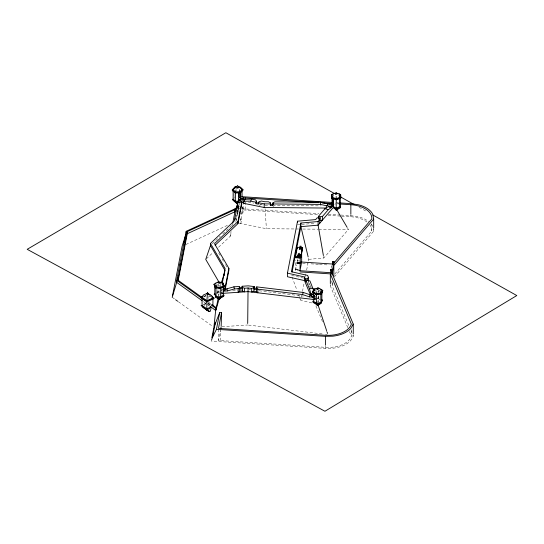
<?xml version="1.0" encoding="UTF-8"?>
<svg xmlns="http://www.w3.org/2000/svg" width="544" height="544" viewBox="0 0 544 544"><rect width="100%" height="100%" fill="white"/><g stroke="black" fill="none" stroke-linecap="round" stroke-linejoin="round"><path stroke-width="0.41" stroke-dasharray="2.72 2.04" d="M322.089 333.914L247.683 324.986L247.704 323.313M318.736 295.671L318.342 301.655M222.183 294.114L222.272 292.57L220.905 292.359L222.292 291.55M235.872 221.68L239.258 202.932M238.959 213.724L242.678 213.962L242.678 207.033L238.558 206.768L237.47 213.622L239.734 200.478M218.654 295.712L218.974 294.08M218.586 247.241L230.207 236.246L231.003 232.159M232.268 225.624L232.587 223.992M221.061 291.523L221.388 289.857M238.252 208.338L235.749 222.482M240.054 201.579L237.816 213.098L236.708 216.063M242.678 207.033L241.604 212.534L241.604 219.463L240.822 223.516L240.543 216.92M242.678 213.962L243.46 209.916L243.46 204.292M351.349 329.705L351.349 336.138A23.555 13.6 0 0 1 325.475 347.317L218.484 340.449L220.361 330.813M299.989 270.728L295.589 270.443L295.61 260.127M295.589 270.443L296.664 264.908M311.8 302.926L300.744 300.424L301.22 297.962M301.383 297.14L301.702 295.494M302.498 291.387L304.096 283.166M305.374 276.59L306.014 273.306M306.653 270.014L308.251 261.8M308.407 260.977L308.727 259.332L308.332 257.7M331.405 268.348L331.874 265.968M347.793 327.644L330.33 285.96L330.636 284.369M330.793 283.58L331.405 280.398M348.731 325.353L332.194 285.892L332.785 282.853M230.207 236.246L231.683 231.54M314.14 299.458L318.736 298.955L318.838 297.847L314.14 298.615L318.838 297.847M314.704 295.127L314.704 299.894L314.092 299.547L314.439 298.751L314.527 300.295M353.267 334.574L353.267 336.185L350.758 340.51A25.425 14.681 0 0 1 332.914 348.221L325.407 348.384L211.242 341.054M220.211 292.067L217.777 291.802L218.375 295.501M308.727 259.332L323.823 258.012L348.378 229.459L347.541 228.038M334.784 274.006L371.79 230.976L371.79 223.74M334.376 276.882L373.68 231.173L373.68 228.759M233.832 197.853L234.77 196.785M239.571 202.592L240.434 201.613M212.31 243.8L220.279 236.259M222.734 233.934L233.165 224.074M206.346 258.815L213.078 252.45M221.224 295.29L221.796 294.787M240.407 202.123L239.652 202.776L239.21 202.552M203.572 304.674L206.088 303.518L205.652 303.484L206.088 304.422L204.075 305.347M220.898 290.251L222.292 289.442M220.3 283.968L220.905 283.621L220.905 285.212M216.696 292.638L217.852 291.706M216.906 293.121L218.178 292.38L218.178 290M216.696 293.542L217.96 292.808L222.272 293.474M272.945 206.502L274.815 205.455L321.273 205.877M185.96 244.48L228.181 225.019M204.326 296.194L205.836 295.494M203.905 296.446L206.06 295.453M204.326 296.793L205.836 296.099M203.483 304.436L205.829 303.362M334.71 204.224L335.974 203.776M259.026 205.312L261.378 204.66M239.074 202.273L239.884 202.076M315.806 291.38L315.806 289.796L316.214 289.728M316.418 298.874L318.526 298.527L319.824 299.254M316.22 301.342L318.369 300.995L320.504 302.192M297.534 224.794L300.825 224.509M301.648 224.441L315.642 223.217M232.587 290.537L237.531 290.197M220.68 293.495L222.646 293.359L222.04 293.706L222.04 288.946M221.966 326.74L247.683 324.986M235.613 188.523L239.224 188.408M264.853 205.367L268.546 205.401M239.374 223.217L266.397 228.711L298.513 229.004M302.743 229.044L317.954 229.18M318.798 229.187L348.378 229.459M335.974 202.688L338.511 202.851M337.362 203.85L339.048 203.952M238.462 208.529L241.006 208.692M241.849 208.74L318.981 213.656M328.304 214.248L340.17 215.002M341.02 215.057L351.186 215.703L358.455 216.825A25.425 14.681 0 0 1 368.825 221.639M243.46 209.916L317.975 214.662M328.093 215.308L340.734 216.111M341.578 216.165L350.846 216.757A23.555 13.6 0 0 1 367.166 222.156M240.122 219.368L241.604 219.463M299.479 260.889L297.255 260.862L300.92 261.1M302.546 263.296L307.625 263.622M311.005 263.84L318.621 264.336M319.471 264.391L328.773 264.989M295.61 269.321L300.009 269.606M295.589 269.436L299.989 269.722M249.064 289.564L250.73 289.768M259.073 290.768L303.294 296.079M314.092 299.547L315.595 299.73M325.434 334.315L327.107 334.519M220.49 283.56L220.905 283.621M220.993 292.189L222.564 292.427M248.078 201.953L253.817 203.123M259.896 204.36L263.466 205.081M303.579 278.1L291.428 275.352L296.956 290.238M337.396 203.109L338.824 203.551M308.482 284.084L309.971 284.607L308.496 281.092M359.074 207.284L367.091 211.772M314.439 295.657L315.799 296.419M314.384 297.738L315.799 298.527M319.172 290.156L321.116 291.244M315.806 289.796L316.418 290.136M318.736 298.955L320.334 299.853M208.468 302.11L211.194 304.069M208.236 302.96L210.297 304.443M207.788 303.729L209.828 305.198M203.436 301.621L206.183 303.593M206.87 304.082L209.61 306.061M172.203 297.296L174.937 299.261M178.357 301.716L212.548 326.312M209.311 295.929L210.514 296.8L209.311 295.929M209.916 304.796L208.107 303.491L208.107 302.586M208.651 305.592L209.501 306.204M239.659 202.171L240.706 203.136M218.736 253.048L220.422 255.945M222.115 258.842L223.802 261.739M225.495 264.636L227.181 267.539M351.002 330.766L353.267 336.185M349.411 331.5L351.349 336.138M310.291 285.382L311.263 287.701M314.507 295.433L315.479 297.758M315.935 305.966L323.075 323M326.645 331.52L327.944 334.621L326.89 331.452M298.704 294.943L299.288 296.507M299.581 297.289L300.744 300.424M308.339 281.404L310.937 290.136M323.537 256.374L323.823 258.012M373.68 231.173L372.892 226.63A25.425 14.681 0 0 0 371.124 223.849M265.078 208.706L266.397 228.711M350.846 215.152L350.846 216.757M332.194 281.874L332.194 285.892M332.024 265.173L332.024 266.778M330.33 284.356L330.33 285.96M325.407 345.977L325.407 348.384M318.736 290.108L318.736 292.495M318.526 290.584L318.526 292.176M318.526 296.147L318.526 298.527M314.167 294.766L314.167 300.322M297.255 259.325L297.276 261.746M245.494 202.014L245.494 210.045M233.981 193.555L233.981 199.118M220.259 328.508L220.259 340.558M218.484 329.202L218.484 340.449M218.178 284.437L218.178 286.028M217.96 283.968L217.96 286.348M217.96 289.524L217.96 292.808M208.107 295.895L208.107 298.425M369.94 224.951A23.555 13.6 0 0 1 371.79 230.976"/><path stroke-width="0.82" d="M247.704 323.313L248.064 288.007L244.406 288.259L242.352 287.327L242.134 286.266L248.227 285.852L254.238 286.572L253.858 289.122L256.387 289.422M270.334 205.442L270.361 204.374L272.945 204.394L272.911 205.462L270.334 205.442L270.361 202.864L268.546 201.783L264.853 201.749L261.378 201.042L259.026 201.695L258.414 202.701L258.414 204.204L255.972 203.714L255.972 202.205L256.584 201.198L255.462 199.845L251.831 199.104L245.215 199.267L240.693 198.349L240.693 200.457L243.841 203.354L264.2 207.488L326.352 208.053L326.352 205.72L320.396 204.388L272.911 203.952L272.945 202.892L274.815 201.844L320.45 202.259L327.461 203.823L332.255 203.871L326.352 205.72M270.361 202.864L270.334 203.932L264.2 203.878L258.414 202.701M320.396 204.388L320.45 202.259M327.413 205.571L327.461 203.823M221.163 325.965L221.558 312.582L219.674 312.712L214.152 326.509M209.059 294.08L211.67 295.603L212.928 297.942L206.883 300.73L207.318 294.882M223.434 286.321L223.312 296.534L219.511 298.54L219.334 299.2L217.11 298.262L217.022 297.724L216.056 297.663L215.968 287.484M217.736 297.833L219.898 298.166L219.722 298.819L219.511 298.54M214.01 326.454L215.954 307.496L211.874 304.558M336.124 210.263L336.219 209.447M320.844 289.15L321.939 290.51L320.844 293.012L316.547 293.712L316.826 291.536M297.33 247.996L297.255 248.574L297.255 247.819M320.844 303.253L320.749 303.79L319.777 303.858L319.688 304.395L318.709 304.463L318.22 305.232L316.86 305.028L314.779 303.13L313.466 302.729L313.344 302.158L316.547 303.953L321.137 303.389L321.137 302.546L316.547 303.049L313.344 301.254L312.671 301.641L312.943 302.192M172.523 295.644L182.118 246.248L185.701 235.001M172.203 297.296L176.691 282.384L176.691 280.276L186.211 231.288L235.144 208.733L235.144 210.841L232.744 223.176M177.018 280.724L176.691 282.384L202.069 300.635M177.337 279.058L177.664 277.399M180.078 264.948L180.404 263.282M184.436 242.529L185.246 238.374M235.144 208.733L234.967 209.63L187.258 231.622L177.847 280.078L201.661 297.214M178.16 280.548L187.258 233.73L187.258 231.622M218.178 298.166L215.954 309.604L215.954 307.496M222.36 282.744L225.114 268.559L210.467 243.433L234.389 220.803L238.605 199.097L241.76 201.994L241.76 204.102L237.966 223.618L215.132 245.222M211.868 337.817L213.914 327.291M224.142 275.672L224.468 274.006M235.015 219.694L235.328 218.09M237.204 208.44L237.517 206.836M238.292 202.817L238.605 201.205L235.566 201.3L233.131 199.145L232.431 199.444L237.218 203.769L237.585 203.524L237.143 202.96M211.494 340.286L212.52 337.219L215.363 322.585M212.52 337.219L216.444 329.338L219.674 312.712M223.686 290.741L225.087 289.932L225.087 287.817L228.874 268.328L214.513 243.692L237.966 221.51L241.76 201.994M225.087 289.932L228.874 270.436L228.874 268.328M243.141 199.526L243.46 197.866L318.818 202.667M221.558 312.582L218.484 328.392L325.475 335.267A23.555 13.6 0 0 0 351.349 324.088L330.33 273.911L330.33 283.553M220.823 328.406L221.136 326.801M313.677 297.344L310.842 295.759L304.49 280.595L287.443 276.74L287.443 273.122L297.534 221.184L315.642 219.599L317.247 217.729L318.9 218.205L319.729 219.633L319.729 223.251M319.729 219.633L318.09 221.544L300.886 223.047L291.428 271.742L307.625 275.407L308.496 277.474L308.496 281.092M292.067 272.054L300.886 226.658L300.886 223.047M295.508 256.809L297.357 247.289L302.668 247.636L300.642 257.604L295.528 257.278L295.508 256.809L300.825 257.149M298.2 254.422L297.976 256.435L300.009 256.564L300.24 255.388L300.24 254.551L298.2 254.422L297.976 256.435M299.39 249.145L299.615 247.139L301.655 247.268L301.424 249.281L299.39 249.145L299.39 248.316L299.615 247.139L300.159 247.194L299.39 248.316L301.424 248.445L301.655 247.268L300.975 247.248L300.88 247.717L301.424 249.281M300.24 254.551L300.009 255.728L297.976 255.598L298.744 254.476M300.009 256.564L299.56 254.531M300.308 255.775L300.009 257.652L295.61 257.366M300.308 256.115L299.989 270.728L301.675 262.031L301.655 250.342M295.61 257.7L300.009 257.985L300.648 255.408M330.881 270.15L331.024 269.409L332.309 269.491L332.166 270.688L330.881 270.599L330.881 270.15L332.166 270.232M332.425 262.215L332.568 261.474L333.853 261.555L333.71 262.745L332.425 262.664L332.425 262.215L333.71 262.296M330.881 270.599L331.106 269.396L332.207 269.538M332.425 262.664L332.649 261.453L333.751 261.603M331.024 271.517L330.881 272.714L330.881 272.258L332.166 272.34L332.309 271.599L332.309 272.054M333.751 261.528L333.628 262.235L332.527 262.092L333.139 261.433L333.628 262.16L333.71 264.853L332.425 264.772L332.568 263.582M332.309 269.491L332.085 272.286L330.983 272.211L330.983 270.558M333.628 262.691L333.853 261.555M332.085 272.286L332.207 269.994M333.628 264.343L333.751 262.052M333.853 264.119L332.166 272.796L299.166 270.66M300.016 271.918L332.166 273.999L333.853 263.663L333.71 264.404L332.425 264.323L332.425 264.772M334.268 206.931L333.547 207.189L336.226 208.026L340.027 206.672L340.639 207.148L339.918 208.134L338.722 208.372L338.606 208.93L337.409 209.168L336.811 210.018L336.097 209.964M321.817 301.362L321.939 291.91M220.558 297.928L219.905 298.867L219.123 298.914M210.242 308.217L206.822 310.073L206.883 301.328M240.91 188.02L242.046 189.523L240.026 191.821L235.566 191.964L236.082 189.836M219.048 299.159L215.784 310.495L210.297 306.551M221.449 282.69L224.869 271.47M302.668 247.636L300.642 257.604L295.61 257.033M210.467 243.433L210.467 245.541L205.734 259.393L219.055 282.241M235.144 210.841L237.51 203.918M210.916 309.23L210.059 311.617L208.767 311.318L208.468 310.692A2.53 1.612 -54.1 0 1 206.883 309.767M253.858 287.613L251.682 288.442L251.682 292.053L253.858 291.23L254.238 286.572M256.387 287.919L257.822 289.177L257.822 292.794L256.387 291.536L256.768 286.878L303.287 292.461L309.135 294.447L313.412 297.058M257.822 289.177L302.532 294.549L303.287 292.461M302.532 294.549L309.393 296.874L310.012 295.161M221.469 282.152L223.434 285.722L220.286 287.545L215.968 286.885L216.77 284.879M316.751 288.592L318.947 288.238L322.755 290.374L321.45 293.957L316.336 294.794L312.528 292.652L313.827 289.075L315.289 288.837M312.528 292.652L313.827 289.075M316.547 293.712L313.344 291.917L315.255 288.334M321.45 293.957L322.755 290.374M321.116 302.627L322.606 300.023L321.939 299.846L320.838 302.348L320.838 293.61M338.932 193.562L339.905 194.759L340.027 197.336L336.226 198.682L332.296 197.458L333.261 195.575M332.194 273.843L353.267 324.136L350.758 328.46A25.425 14.681 0 0 1 332.914 336.172L325.407 336.335L216.444 329.338M240.693 198.349L243.841 201.246L245.215 199.267M243.991 201.273L250.607 201.11L251.831 199.104M255.972 203.714L256.584 202.708L256.584 201.198M235.77 186.51L233.131 189.802L235.566 191.964M313.344 291.917L314.439 290.197M318.709 304.463L317.077 304.987L316.907 304.327C316.445 304.769 316.227 303.77 316.547 303.049L316.547 294.311M340.258 204.843L340.258 204L339.898 204.095L340.027 206.672L340.027 197.934M233.131 189.802L234.26 188.231M336.79 209.556L337.26 208.937M215.907 283.023L214.805 284.396L215.968 286.885M333.173 193.65L332.173 194.881L332.296 197.458M318.396 216.396L324.986 208.733L327.638 206.931L333.54 205.081L331.405 207.563L328.29 209.678L322.517 216.39L320.049 216.872L318.396 216.396L318.396 217.906L320.049 218.375L318.9 219.715M333.683 263.242L371.79 218.926A23.555 13.6 0 0 0 350.846 204.707L339.891 204.007M339.354 202.905L351.186 203.653L358.455 204.775A25.425 14.681 0 0 1 372.892 214.581L373.68 219.123L333.826 265.479L333.826 275.917M242.896 190.101L239.992 187.53L239.992 186.925L242.896 189.496L242.896 190.101L240.489 192.841L235.185 193.004L232.281 190.434L232.281 189.829L234.682 187.095L236.198 187.048M240.489 192.841L240.489 192.236L242.896 189.496M240.026 201.164L240.666 200.43L240.666 192.488M330.983 270.103L331.595 269.368L332.085 270.178L332.207 269.464L331.106 269.47M298.248 253.769L299.146 253.239L299.778 253.511M318.954 304.239L317.444 305.354L317.274 304.701M287.443 273.122L304.49 276.984L305.34 279.011L307.136 278.759L308.496 277.474M223.434 291.196L227.406 290.924L234.369 288.946L238.177 288.68L239.788 287.497L239.571 286.443L233.934 286.831L226.828 288.823L223.339 290.85M244.406 288.259L244.406 291.87L242.352 290.938L239.788 291.115L238.177 292.298L238.177 288.68M211.167 308.067L210.909 307.006L206.883 308.863L202.062 305.374L201.076 305.592L202.062 306.279A2.53 1.612 -54.1 0 0 203.646 307.204M331.554 204.313L332.173 204.218L332.173 198.662M223.434 295.963L224.108 295.786L223.836 295.147L220.286 296.881L215.968 296.222L215.676 297.269L215.098 295.256M317.655 289.347L318.634 288.313L317.655 289.347L316.642 288.782L317.628 287.742M316.642 288.782L317.628 288.198M222.992 289.034L225.087 287.817M220.674 282.547L222.877 282.88L224.257 286.45L220.504 288.619L215.37 287.83L213.982 284.267L217.736 282.091L217.736 282.696M219.123 283.193L220.116 282.159L219.123 283.193L218.124 282.615L219.116 281.588M213.982 284.267L215.37 287.232L220.504 288.021L224.257 285.845M222.809 296.324L220.286 297.786L220.109 298.445L219.898 298.166M237.204 185.688L237.83 185.62M299.982 246.153L301.192 246.228M187.258 233.73L234.967 211.738L234.967 209.63M207.386 294.1L208.488 293.59L208.488 294.046L207.386 294.549L206.502 293.461L207.386 294.549M212.051 296.623L213.969 298.01L213.969 298.608L206.768 301.927L201.022 297.772L201.022 297.174L203.184 296.174M201.022 297.174L206.768 301.328L213.969 298.01M205.931 293.876L203.32 295.059L202.062 297.235L206.883 300.73M237.381 187.333L238.564 186.891L238.564 187.34L237.381 187.789L236.613 186.653L237.381 187.789M338.286 193.773L340.626 194.5L340.775 198.172L336.246 199.777L331.568 198.322L331.425 194.65L335.947 193.038M335.866 193.773L337.069 193.351L337.069 193.8L335.866 194.228L335.131 193.079L335.866 194.228M331.425 194.65L331.568 197.717L336.246 199.179L340.775 197.567M336.981 199.016L339.266 198.206M340.027 207.577L336.226 208.93L333.866 208.189M336.818 209.046L338.082 208.597M329.304 207.019L331.52 206.237M207.312 292.339L207.72 292.366M312.528 292.046L316.336 294.188L321.45 293.352M317.628 304.212L319.777 303.858M305.34 279.011L305.34 280.514L307.136 280.269L307.136 278.759M305.34 280.514L305.946 281.969L305.946 280.459L307.741 280.208L309.971 280.996L313.732 290.618M305.946 280.459L309.441 288.789L313.024 288.286M309.441 288.789L310.842 293.427L311.726 294.141L313.936 293.835M239.571 287.946L242.134 287.776L242.352 288.83L239.788 289.007M223.462 293.304L248.064 291.625L313.249 299.445M204.796 308.448L206.081 308.74M209.202 310.998L207.917 310.706L207.618 310.073A2.53 1.612 -54.1 0 1 206.033 309.148L204.898 308.326A2.53 1.612 -54.1 0 0 206.482 309.257M232.281 189.829L235.185 192.399L240.489 192.236M237.796 202.137L235.253 202.286L235.566 192.562M241.726 196.683L332.595 202.47M322.191 202.878L332.302 203.524M300.07 247.663L300.88 247.717M299.615 247.976L301.655 248.105M298.656 254.946L299.465 255M295.589 257.482L300.193 257.781M332.527 262.092L333.628 262.16M300.852 261.977L333.01 264.058M297.078 262.643L300.009 262.834M297.051 262.759L299.989 262.949M297.078 263.276L300.009 263.466L297.051 263.398M330.983 270.028L332.085 270.103M254.238 288.075L256.768 288.381L256.768 286.878M248.064 288.007L251.682 288.442M309.393 296.874L313.31 297.344M253.858 291.23L256.387 291.536M217.41 297.344L219.565 297.677M236.776 203.381L237.585 203.524M250.607 201.11L255.972 202.205M256.584 202.708L259.026 203.204M238.83 200.076L240.693 200.457M328.698 206.781L331.405 207.563M324.986 208.733L328.29 209.678M333.921 198.567L333.547 198.451L333.54 207.189L318.09 225.155L300.886 226.658L308.142 256.884M334.22 208.658L336.185 209.27L336.165 209.916L336.246 199.179M372.926 215.036L516.8 295.548L324.938 411.264L27.2 249.315L225.855 132.736L334.254 193.399M340.109 196.67L353.974 204.428M311.726 294.141L313.766 295.283M316.642 288.327L317.655 288.891M218.124 282.166L219.123 282.737M204.503 308.156L203.939 307.829L205.353 308.774M206.489 309.59L205.632 308.638A2.53 1.612 -54.1 0 1 204.048 307.714M206.781 309.883L207.339 310.209M176.691 280.276L202.069 298.527M210.984 304.939L215.784 308.387M175.624 299.751L177.67 301.226M207.604 292.958L208.488 293.59M208.862 294.318L210.134 295.242M211.725 297.072L212.928 297.942M207.917 310.706L209.324 311.644M237.789 186.211L238.564 186.891M234.348 191.488L233.131 190.407L233.131 199.145M240.7 198.451L239.224 197.146L239.224 193.174M240.666 200.43L240.203 200.022L240.203 192.875M336.328 192.658L337.069 193.351M336.328 193.106L337.069 193.8M222.34 284.009L223.434 285.722M336.654 209.556L347.126 227.324M210.467 245.541L225.114 270.667M339.028 195.48L340.027 197.336M239.095 186.408L239.605 187.367M224.257 286.45L222.877 282.88M215.968 296.222L214.805 293.733L214.132 294.25L214.805 294.637L214.805 285.79M220.286 296.881L220.395 297.99L220.286 288.15M320.028 291.013L320.844 293.012M317.92 304.565L326.624 330.664M318.458 287.81L318.736 288.714M239.408 189.734L240.026 191.821M236.225 202.946L234.614 201.205L233.254 200.634L233.131 200.042M233.934 286.831L234.369 288.946M226.97 288.81L227.406 290.924M323.394 255.551L318.09 225.155L318.09 221.544M219.987 285.369L220.286 287.545M340.775 198.172L340.626 194.5M336.192 196.486L336.226 198.682M373.68 219.123L373.68 227.956M353.267 324.136L353.267 333.771M350.846 204.707L350.846 214.343M339.898 198.54L339.898 204.095M332.982 198.574L332.982 205.72L332.255 205.979L332.255 198.036M332.921 198.104L332.921 204.456M332.649 263.636L332.649 261.984L332.527 264.275M332.568 261.474L332.568 261.922M332.166 272.34L332.166 273.999M331.568 197.717L331.568 198.322M325.407 336.335L325.407 345.175M322.517 216.39L322.517 220.007L320.049 220.483L320.049 216.872M318.947 288.238L318.947 288.837M316.336 294.188L316.336 294.794M313.344 293.311L313.344 301.254M310.842 293.427L310.842 295.759M304.49 276.984L304.49 280.595M297.534 221.184L297.534 222.625M272.945 202.892L272.911 205.462M264.2 203.878L264.2 207.488M245.494 197.996L245.494 199.6M243.841 201.246L243.841 203.354M243.46 197.866L243.46 199.471M242.352 287.327L242.352 290.938M242.046 190.924L242.046 198.866M242.134 286.266L242.134 287.776M239.788 287.497L239.788 291.115M238.605 192.467L238.605 199.621M237.966 221.51L237.966 223.618M235.185 192.399L235.185 193.004M234.682 187.095L234.682 187.694M220.504 288.021L220.504 288.619M215.37 287.232L215.37 287.83M212.928 298.547L212.928 305.238M210.909 307.006L210.909 307.911M206.768 301.328L206.768 301.927M202.062 297.84L202.062 305.374M186.211 231.288L186.211 233.396M204.496 307.816A2.53 1.612 -54.1 0 1 202.912 306.891"/></g></svg>
